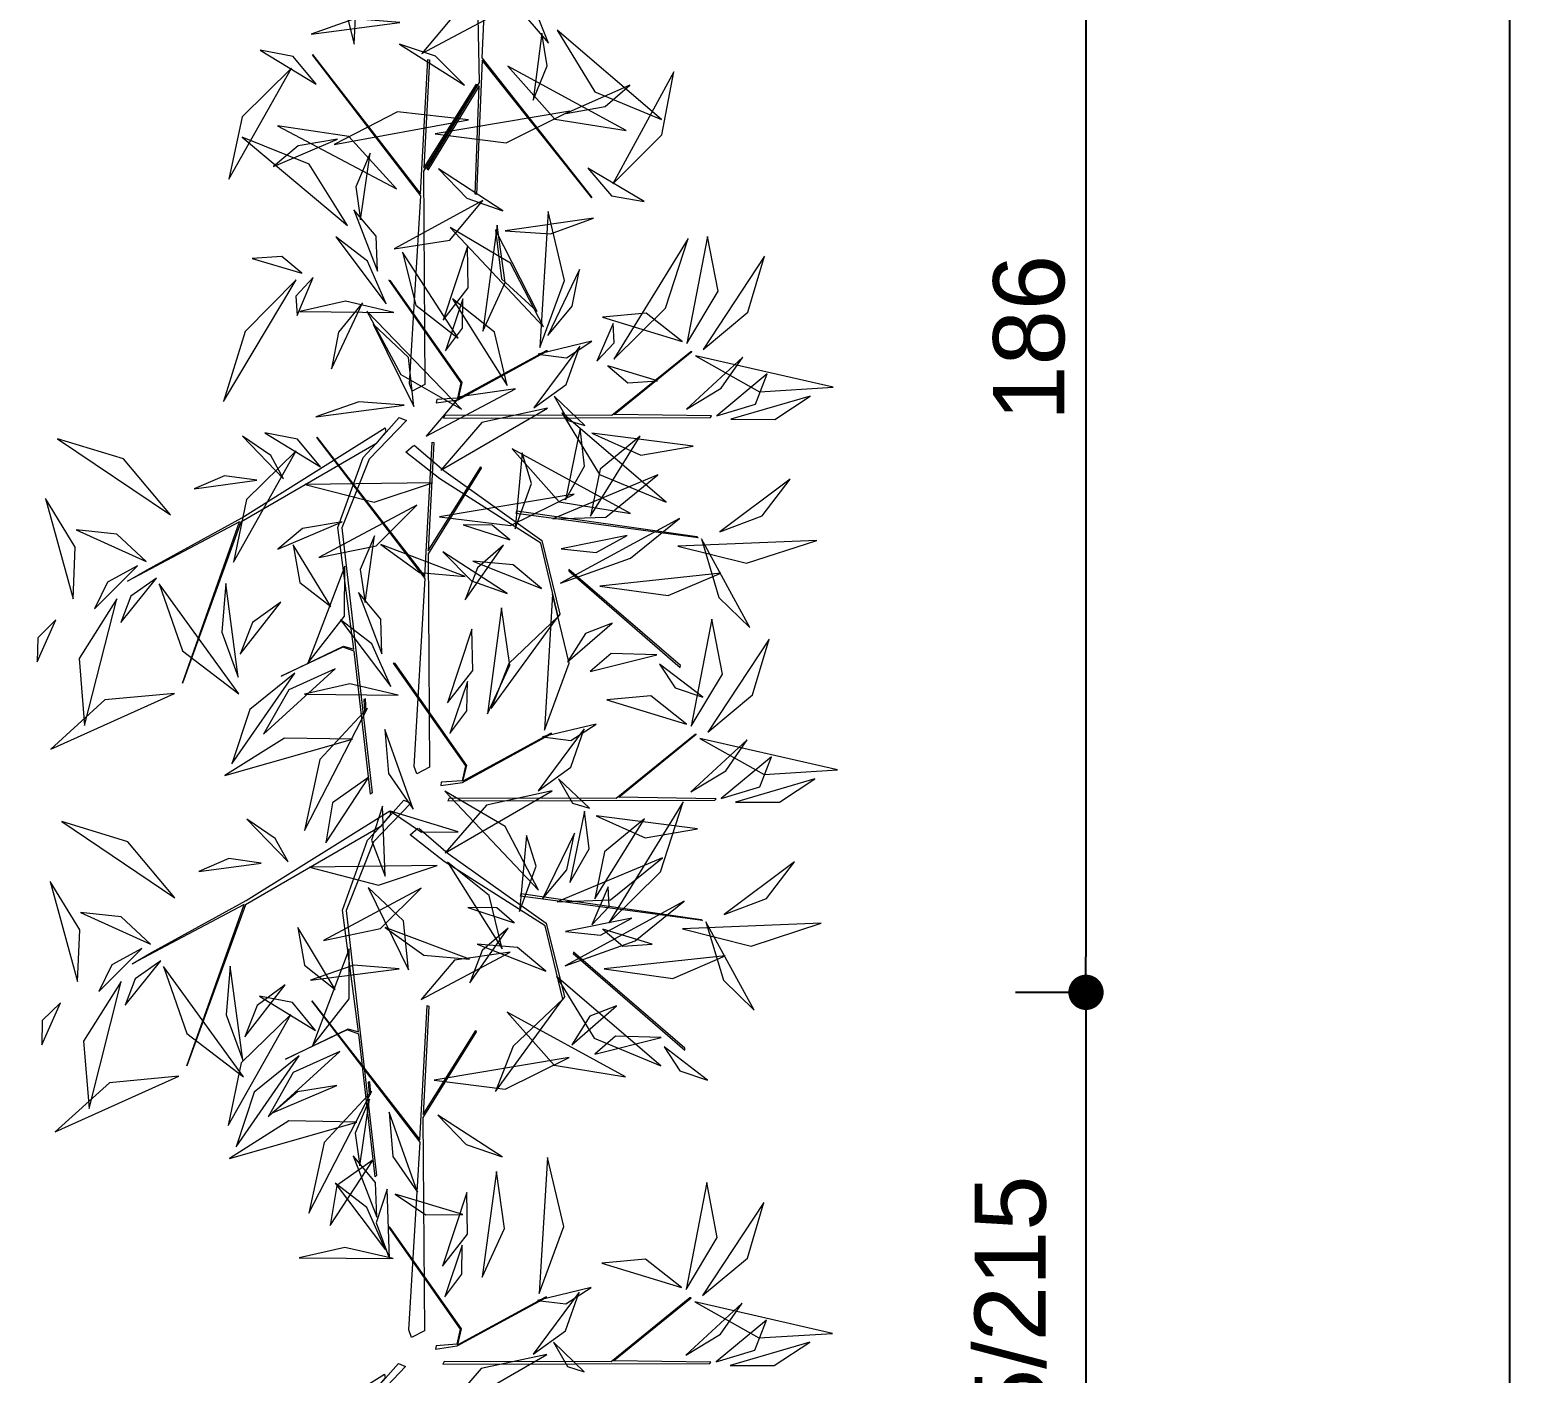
# Model space of a CAD drawing. Header units: centimetres. Extents: x 16433 to 114398, y -50094 to -12305.
# Drawn here: x 32932.2 to 33144.4, y -30788.2 to -30597.8 of the extents above; entities that cross this region are included whole.
import ezdxf

# ---------------------------------------------------------------- set-up
doc = ezdxf.new("R2010")
doc.units = ezdxf.units.CM
doc.header["$LTSCALE"] = 0.5
doc.layers.get('0').update_dxf_attribs({"linetype": 'CONTINUOUS'})
doc.layers.get('DEFPOINTS').update_dxf_attribs({"linetype": 'CONTINUOUS'})
doc.layers.add('3-BAT C-Niveau -2', color=7, linetype='CONTINUOUS')
doc.styles.add('Helvetica', font='')
doc.styles.get('Helvetica').set_extended_font_data('Helvetica')
doc.dimstyles.new('IS', dxfattribs={"dimtxt": 10.08724, "dimasz": 5.007446, "dimexe": 2, "dimexo": 10, "dimgap": 3, "dimtad": 1, "dimdec": 1, "dimtxsty": 'Helvetica', "dimblk": 'DOT', "dimblk1": 'DOT', "dimblk2": 'DOT', "dimcen": 0, "dimdle": 10, "dimazin": 0, "dimtfac": 0.8, "dimtdec": 1, "dimtix": 1, "dimtmove": 0, "dimatfit": 0, "dimldrblk": 'VW_FILLEDARROW-1', "dimfxl": 10, "dimfxlon": 1, "dimfrac": 2, "dimtolj": 1, "dimarcsym": 0})

# ---------------------------------------------------------------- blocks, each defined once
blk = doc.blocks.new('Groupe-85-1')
at = {"color": 253, "linetype": 'Continuous', "lineweight": 5, "true_color": 0xa0a0a4, "flags": 128}
for points in [[(15527.57, -47696.25), (15521.2, -47692.08), (15510.91, -47690.08), (15474.81, -47701.3), (15474.61, -47701.13), (15494.06, -47695.09), (15494.34, -47693.38), (15488.65, -47685.57), (15494.5, -47693.47), (15494.35, -47694.98), (15510.87, -47689.54), (15521.27, -47691.21), (15523.49, -47692.6), (15509.05, -47675.9), (15485.11, -47672.01), (15509.05, -47675.7), (15497.85, -47661.68), (15499.96, -47664.1), (15509.69, -47675.9), (15525.97, -47693.51), (15525.46, -47693.71), (15523.49, -47692.6), (15527.8, -47695.19)], [(15474.39, -47706.96), (15468.02, -47702.8), (15457.74, -47700.79), (15421.64, -47712.01), (15421.43, -47711.84), (15440.88, -47705.8), (15441.16, -47704.09), (15435.47, -47696.28), (15441.33, -47704.18), (15441.17, -47705.69), (15457.69, -47700.26), (15468.09, -47701.93), (15470.31, -47703.31), (15455.87, -47686.61), (15431.93, -47682.72), (15455.87, -47686.42), (15444.68, -47672.39), (15446.78, -47674.81), (15456.51, -47686.62), (15472.79, -47704.22), (15472.28, -47704.42), (15470.31, -47703.31), (15474.62, -47705.9)], [(15576.05, -47673.53), (15559.51, -47692.23), (15578.41, -47689.71), (15578.39, -47689.95), (15563.16, -47692.01), (15576.23, -47697.14), (15576.07, -47697.23), (15562.74, -47692.07), (15533.06, -47697.9), (15531.8, -47696.29), (15532.77, -47695.74), (15559.22, -47692.34), (15575.86, -47673.71)], [(15522.87, -47684.24), (15506.33, -47702.94), (15525.23, -47700.42), (15525.21, -47700.66), (15509.98, -47702.72), (15523.06, -47707.85), (15522.89, -47707.94), (15509.56, -47702.79), (15479.88, -47708.61), (15478.62, -47707.01), (15479.59, -47706.45), (15506.04, -47703.05), (15522.68, -47684.42)], [(15395.8, -47721.1), (15389.43, -47716.94), (15379.15, -47714.94), (15343.05, -47726.16), (15342.84, -47725.99), (15362.29, -47719.94), (15362.57, -47718.24), (15356.88, -47710.42), (15362.73, -47718.33), (15362.58, -47719.83), (15379.1, -47714.4), (15389.5, -47716.07), (15391.72, -47717.45), (15377.28, -47700.75), (15353.34, -47696.87), (15377.28, -47700.56), (15366.09, -47686.54), (15368.19, -47688.96), (15377.92, -47700.76), (15394.2, -47718.37), (15393.69, -47718.56), (15391.72, -47717.45), (15396.03, -47720.04)], [(15530.81, -47699.95), (15531.82, -47702.9), (15540.98, -47714.07), (15540.95, -47713.89), (15531.99, -47702.94), (15534.31, -47703.04), (15546.58, -47690.38), (15546.63, -47690.11), (15534.23, -47702.86), (15532.05, -47702.8), (15531.29, -47699.94)], [(15444.28, -47698.39), (15427.74, -47717.08), (15446.64, -47714.57), (15446.62, -47714.81), (15431.39, -47716.87), (15444.47, -47721.99), (15444.3, -47722.08), (15430.97, -47716.93), (15401.29, -47722.76), (15400.03, -47721.15), (15401, -47720.6), (15427.45, -47717.19), (15444.09, -47698.56)], [(15477.64, -47710.66), (15478.64, -47713.61), (15487.8, -47724.78), (15487.77, -47724.6), (15478.82, -47713.65), (15481.13, -47713.75), (15493.41, -47701.09), (15493.45, -47700.83), (15481.05, -47713.57), (15478.87, -47713.51), (15478.11, -47710.65)], [(15399.04, -47724.8), (15400.05, -47727.75), (15409.21, -47738.92), (15409.18, -47738.75), (15400.23, -47727.79), (15402.54, -47727.9), (15414.82, -47715.24), (15414.86, -47714.97), (15402.46, -47727.72), (15400.28, -47727.66), (15399.52, -47724.79)], [(15519.06, -47739.76), (15518.94, -47739.98), (15517.52, -47714), (15517.91, -47714.02)], [(15511.12, -47722.82), (15510.93, -47722.82), (15500.41, -47740.91), (15500.67, -47740.87)], [(15465.88, -47750.47), (15465.76, -47750.69), (15464.34, -47724.71), (15464.73, -47724.73)], [(15457.94, -47733.53), (15457.75, -47733.53), (15447.23, -47751.62), (15447.49, -47751.58)]]:
    blk.add_lwpolyline(points, close=True, dxfattribs=at)
for points in [[(15524.32, -47698.01), (15521.58, -47702.8), (15514.43, -47718.28), (15504.64, -47722.75), (15504.29, -47722.58), (15514.04, -47718.21), (15520.34, -47702.43), (15523.15, -47696.99), (15524.27, -47697.91)], [(15536.23, -47738.53), (15533.87, -47725.05), (15544.69, -47734.17), (15544.64, -47734.03), (15533.66, -47724.74), (15529.31, -47701.47), (15528.86, -47701.35), (15536.01, -47738.52), (15536.25, -47738.63), (15536.23, -47738.56)], [(15471.14, -47708.72), (15468.4, -47713.51), (15461.26, -47728.99), (15451.46, -47733.46), (15451.12, -47733.29), (15460.86, -47728.92), (15467.16, -47713.14), (15469.97, -47707.7), (15471.09, -47708.62)], [(15483.05, -47749.24), (15480.7, -47735.76), (15491.52, -47744.88), (15491.46, -47744.74), (15480.48, -47735.45), (15476.13, -47712.18), (15475.69, -47712.06), (15482.83, -47749.23), (15483.07, -47749.35), (15483.06, -47749.27)], [(15404.46, -47763.38), (15402.11, -47749.9), (15412.93, -47759.03), (15412.87, -47758.88), (15401.89, -47749.59), (15397.54, -47726.33), (15397.1, -47726.2), (15404.24, -47763.37), (15404.48, -47763.49), (15404.47, -47763.42)]]:
    blk.add_lwpolyline(points, dxfattribs=at)
at = {"color": 253, "linetype": 'Continuous', "lineweight": 5, "true_color": 0xa0a0a4}
for points in [[(15493.94, -47654.55, -212.86), (15501.21, -47653.48, -209.91), (15507.17, -47648.07, -208.14), (15507.17, -47648.07, -208.14), (15493.94, -47654.55, -212.86)], [(15493.94, -47654.55, -212.86), (15501.21, -47653.48, -209.91), (15507.17, -47648.07, -208.14), (15507.17, -47648.07, -208.14), (15493.94, -47654.55, -212.86)], [(15508.19, -47665.9, -223.66), (15514.75, -47657.88, -222.36), (15515.82, -47648.14, -219.58), (15515.82, -47648.14, -219.58), (15508.19, -47665.9, -223.66)], [(15490.55, -47652.72, -211.21), (15487.6, -47650.65, -209.03), (15484.21, -47651.23, -206.71), (15484.21, -47651.23, -206.71), (15490.55, -47652.72, -211.21)], [(15490.55, -47652.72, -211.21), (15487.6, -47650.65, -209.03), (15484.21, -47651.23, -206.71), (15484.21, -47651.23, -206.71), (15490.55, -47652.72, -211.21)], [(15501.06, -47663.74, -232.48), (15504.12, -47658.93, -232.45), (15503.65, -47653.16, -231.83), (15503.65, -47653.16, -231.83), (15501.06, -47663.74, -232.48)], [(15483.43, -47671.17, -215.07), (15480.7, -47661.65, -213.8), (15472.43, -47655.4, -214.42), (15472.43, -47655.4, -214.42), (15483.43, -47671.17, -215.07)], [(15495.11, -47660.65, -228.35), (15485.81, -47656.97, -229.1), (15476.59, -47659.5, -232.12), (15476.59, -47659.5, -232.12), (15495.11, -47660.65, -228.35)], [(15500.24, -47662.64, -232.75), (15497.18, -47658.9, -233.5), (15493.13, -47657.8, -235.42), (15493.13, -47657.8, -235.42), (15500.24, -47662.64, -232.75)], [(15440.76, -47665.26, -212.86), (15448.03, -47664.2, -209.91), (15453.99, -47658.79, -208.14), (15453.99, -47658.79, -208.14), (15440.76, -47665.26, -212.86)], [(15440.76, -47665.26, -212.86), (15448.03, -47664.2, -209.91), (15453.99, -47658.79, -208.14), (15453.99, -47658.79, -208.14), (15440.76, -47665.26, -212.86)], [(15455.02, -47676.62, -223.66), (15461.57, -47668.59, -222.36), (15462.64, -47658.85, -219.58), (15462.64, -47658.85, -219.58), (15455.02, -47676.62, -223.66)], [(15437.37, -47663.43, -211.21), (15434.42, -47661.36, -209.03), (15431.03, -47661.94, -206.71), (15431.03, -47661.94, -206.71), (15437.37, -47663.43, -211.21)], [(15437.37, -47663.43, -211.21), (15434.42, -47661.36, -209.03), (15431.03, -47661.94, -206.71), (15431.03, -47661.94, -206.71), (15437.37, -47663.43, -211.21)], [(15499.03, -47665.6, -229.3), (15495.84, -47662.51, -228.25), (15491.9, -47661.82, -226.49), (15491.9, -47661.82, -226.49), (15499.03, -47665.6, -229.3)], [(15447.88, -47674.45, -232.48), (15450.95, -47669.64, -232.45), (15450.48, -47663.87, -231.83), (15450.48, -47663.87, -231.83), (15447.88, -47674.45, -232.48)], [(15430.26, -47681.88, -215.07), (15427.53, -47672.36, -213.8), (15419.25, -47666.11, -214.42), (15419.25, -47666.11, -214.42), (15430.26, -47681.88, -215.07)], [(15498.31, -47666.14, -228.97), (15489.59, -47671.14, -227.8), (15485.07, -47680.15, -227.09), (15485.07, -47680.15, -227.09), (15498.31, -47666.14, -228.97)], [(15573.6, -47670.97, -207.25), (15565.54, -47665.36, -205.29), (15556.47, -47665.19, -201.98), (15556.47, -47665.19, -201.98), (15573.6, -47670.97, -207.25)], [(15572.01, -47674.83, -215.21), (15575.28, -47670.88, -213.09), (15575.28, -47666.15, -210.46), (15575.28, -47666.15, -210.46), (15572.01, -47674.83, -215.21)], [(15441.93, -47671.36, -228.35), (15432.63, -47667.68, -229.1), (15423.42, -47670.21, -232.12), (15423.42, -47670.21, -232.12), (15441.93, -47671.36, -228.35)], [(15447.06, -47673.35, -232.75), (15444, -47669.61, -233.5), (15439.95, -47668.51, -235.42), (15439.95, -47668.51, -235.42), (15447.06, -47673.35, -232.75)], [(15515.3, -47677, -172.05), (15515.08, -47672.37, -171.7), (15512.47, -47668.53, -172.02), (15512.47, -47668.53, -172.02), (15515.3, -47677, -172.05)], [(15515.3, -47677, -172.05), (15515.08, -47672.37, -171.7), (15512.47, -47668.53, -172.02), (15512.47, -47668.53, -172.02), (15515.3, -47677, -172.05)], [(15445.86, -47676.31, -229.3), (15442.66, -47673.23, -228.25), (15438.72, -47672.53, -226.49), (15438.72, -47672.53, -226.49), (15445.86, -47676.31, -229.3)], [(15564.92, -47679.26, -210.84), (15562.97, -47673.92, -209.98), (15559.42, -47671.04, -207.2), (15559.42, -47671.04, -207.2), (15564.92, -47679.26, -210.84)], [(15516.19, -47680.7, -171.59), (15519.1, -47678.31, -169.03), (15521.05, -47673.86, -167.96), (15521.05, -47673.86, -167.96), (15516.19, -47680.7, -171.59)], [(15582.81, -47684.85, -200.44), (15582.11, -47678.43, -199.26), (15578.86, -47672.82, -200.49), (15578.86, -47672.82, -200.49), (15582.81, -47684.85, -200.44)], [(15445.13, -47676.85, -228.97), (15436.41, -47681.86, -227.8), (15431.89, -47690.86, -227.09), (15431.89, -47690.86, -227.09), (15445.13, -47676.85, -228.97)], [(15500.1, -47675.42, -196.26), (15493.23, -47676.14, -195.05), (15487.38, -47679.62, -196.39), (15487.38, -47679.62, -196.39), (15500.1, -47675.42, -196.26)], [(15520.42, -47681.69, -207.25), (15512.36, -47676.07, -205.29), (15503.3, -47675.9, -201.98), (15503.3, -47675.9, -201.98), (15520.42, -47681.69, -207.25)], [(15518.84, -47685.54, -215.21), (15522.1, -47681.59, -213.09), (15522.11, -47676.86, -210.46), (15522.11, -47676.86, -210.46), (15518.84, -47685.54, -215.21)], [(15542.29, -47691.65, -183.78), (15542.57, -47684.61, -183.14), (15539.92, -47678.56, -184.94), (15539.92, -47678.56, -184.94), (15542.29, -47691.65, -183.78)], [(15462.12, -47687.72, -172.05), (15461.91, -47683.08, -171.7), (15459.29, -47679.24, -172.02), (15459.29, -47679.24, -172.02), (15462.12, -47687.72, -172.05)], [(15462.12, -47687.72, -172.05), (15461.91, -47683.08, -171.7), (15459.29, -47679.24, -172.02), (15459.29, -47679.24, -172.02), (15462.12, -47687.72, -172.05)], [(15481.75, -47697.16, -194.97), (15480.13, -47687.66, -192.57), (15473.33, -47680.35, -191.31), (15473.33, -47680.35, -191.31), (15481.75, -47697.16, -194.97)], [(15489.44, -47687.37, -201.48), (15483.19, -47682.08, -202.35), (15475.14, -47681.01, -201.76), (15475.14, -47681.01, -201.76), (15489.44, -47687.37, -201.48)], [(15498.98, -47683.55, -195.33), (15495.37, -47680.17, -195.1), (15490.65, -47679.29, -194.26), (15490.65, -47679.29, -194.26), (15498.98, -47683.55, -195.33)], [(15511.74, -47689.97, -210.84), (15509.79, -47684.63, -209.98), (15506.24, -47681.75, -207.2), (15506.24, -47681.75, -207.2), (15511.74, -47689.97, -210.84)], [(15543.3, -47690.38, -176.88), (15548.71, -47686.65, -176.9), (15551.27, -47681.6, -174.04), (15551.27, -47681.6, -174.04), (15543.3, -47690.38, -176.88)], [(15563.85, -47684.15, -223.21), (15558.75, -47683.05, -222.61), (15554.32, -47684.58, -220.88), (15554.32, -47684.58, -220.88), (15563.85, -47684.15, -223.21)], [(15563.85, -47684.15, -223.21), (15558.75, -47683.05, -222.61), (15554.32, -47684.58, -220.88), (15554.32, -47684.58, -220.88), (15563.85, -47684.15, -223.21)], [(15463.01, -47691.42, -171.59), (15465.92, -47689.02, -169.03), (15467.87, -47684.57, -167.96), (15467.87, -47684.57, -167.96), (15463.01, -47691.42, -171.59)], [(15491.13, -47692.9, -207.16), (15486.95, -47686.98, -205.48), (15480.13, -47684.63, -203.83), (15480.13, -47684.63, -203.83), (15491.13, -47692.9, -207.16)], [(15491.13, -47692.9, -207.16), (15486.95, -47686.98, -205.48), (15480.13, -47684.63, -203.83), (15480.13, -47684.63, -203.83), (15491.13, -47692.9, -207.16)], [(15507.28, -47683.79, -184.69), (15502.21, -47685.71, -183.17), (15499.65, -47690.63, -181.63), (15499.65, -47690.63, -181.63), (15507.28, -47683.79, -184.69)], [(15516, -47683.83, -176.08), (15515.33, -47693.91, -174.79), (15519.59, -47701.55, -170.69), (15519.59, -47701.55, -170.69), (15516, -47683.83, -176.08)], [(15529.63, -47695.56, -200.44), (15528.93, -47689.14, -199.26), (15525.69, -47683.53, -200.49), (15525.69, -47683.53, -200.49), (15529.63, -47695.56, -200.44)], [(15547.6, -47688.3, -161.32), (15552.42, -47687.21, -161.24), (15555.54, -47683.4, -160.95), (15555.54, -47683.4, -160.95), (15547.6, -47688.3, -161.32)], [(15446.92, -47686.13, -196.26), (15440.05, -47686.85, -195.05), (15434.2, -47690.33, -196.39), (15434.2, -47690.33, -196.39), (15446.92, -47686.13, -196.26)], [(15489.11, -47702.36, -183.78), (15489.39, -47695.32, -183.14), (15486.75, -47689.27, -184.94), (15486.75, -47689.27, -184.94), (15489.11, -47702.36, -183.78)], [(15491.19, -47688.95, -188.89), (15498.69, -47692.81, -185.79), (15505.65, -47691.51, -181.22), (15505.65, -47691.51, -181.22), (15491.19, -47688.95, -188.89)], [(15506.17, -47687.69, -205.3), (15509.32, -47695.33, -204.92), (15516.03, -47699.93, -203.9), (15516.03, -47699.93, -203.9), (15506.17, -47687.69, -205.3)], [(15529.71, -47696.91, -200.73), (15536.4, -47694.89, -197.34), (15540.1, -47689.11, -193.77), (15540.1, -47689.11, -193.77), (15529.71, -47696.91, -200.73)], [(15529.71, -47696.91, -200.73), (15536.4, -47694.89, -197.34), (15540.1, -47689.11, -193.77), (15540.1, -47689.11, -193.77), (15529.71, -47696.91, -200.73)], [(15588.04, -47699.89, -210.57), (15585.46, -47692.32, -206.9), (15579.09, -47688.73, -202.54), (15579.09, -47688.73, -202.54), (15588.04, -47699.89, -210.57)], [(15428.58, -47707.87, -194.97), (15426.95, -47698.37, -192.57), (15420.15, -47691.07, -191.31), (15420.15, -47691.07, -191.31), (15428.58, -47707.87, -194.97)], [(15436.26, -47698.09, -201.48), (15430.01, -47692.79, -202.35), (15421.96, -47691.72, -201.76), (15421.96, -47691.72, -201.76), (15436.26, -47698.09, -201.48)], [(15441.83, -47695.83, -207.25), (15433.77, -47690.21, -205.29), (15424.7, -47690.04, -201.98), (15424.7, -47690.04, -201.98), (15441.83, -47695.83, -207.25)], [(15445.8, -47694.26, -195.33), (15442.19, -47690.88, -195.1), (15437.47, -47690, -194.26), (15437.47, -47690, -194.26), (15445.8, -47694.26, -195.33)], [(15440.25, -47699.69, -215.21), (15443.51, -47695.73, -213.09), (15443.52, -47691, -210.46), (15443.52, -47691, -210.46), (15440.25, -47699.69, -215.21)], [(15486.47, -47698.41, -206.43), (15478.06, -47693.14, -204.4), (15467.81, -47692.87, -204.36), (15467.81, -47692.87, -204.36), (15486.47, -47698.41, -206.43)], [(15486.47, -47698.41, -206.43), (15478.06, -47693.14, -204.4), (15467.81, -47692.87, -204.36), (15467.81, -47692.87, -204.36), (15486.47, -47698.41, -206.43)], [(15490.12, -47701.09, -176.88), (15495.54, -47697.36, -176.9), (15498.09, -47692.32, -174.04), (15498.09, -47692.32, -174.04), (15490.12, -47701.09, -176.88)], [(15510.67, -47694.86, -223.21), (15505.58, -47693.76, -222.61), (15501.15, -47695.3, -220.88), (15501.15, -47695.3, -220.88), (15510.67, -47694.86, -223.21)], [(15510.67, -47694.86, -223.21), (15505.58, -47693.76, -222.61), (15501.15, -47695.3, -220.88), (15501.15, -47695.3, -220.88), (15510.67, -47694.86, -223.21)], [(15568.22, -47692.69, -225.36), (15568.85, -47702.81, -224.7), (15574.93, -47710.84, -224), (15574.93, -47710.84, -224), (15568.22, -47692.69, -225.36)], [(15437.95, -47703.61, -207.16), (15433.77, -47697.69, -205.48), (15426.96, -47695.35, -203.83), (15426.96, -47695.35, -203.83), (15437.95, -47703.61, -207.16)], [(15437.95, -47703.61, -207.16), (15433.77, -47697.69, -205.48), (15426.96, -47695.35, -203.83), (15426.96, -47695.35, -203.83), (15437.95, -47703.61, -207.16)], [(15433.15, -47704.11, -210.84), (15431.2, -47698.78, -209.98), (15427.65, -47695.89, -207.2), (15427.65, -47695.89, -207.2), (15433.15, -47704.11, -210.84)], [(15454.1, -47694.5, -184.69), (15449.03, -47696.42, -183.17), (15446.47, -47701.34, -181.63), (15446.47, -47701.34, -181.63), (15454.1, -47694.5, -184.69)], [(15462.82, -47694.54, -176.08), (15462.15, -47704.62, -174.79), (15466.42, -47712.26, -170.69), (15466.42, -47712.26, -170.69), (15462.82, -47694.54, -176.08)], [(15476.92, -47700.41, -194.21), (15472.39, -47696.04, -192.81), (15466.64, -47696.18, -190.06), (15466.64, -47696.18, -190.06), (15476.92, -47700.41, -194.21)], [(15476.92, -47700.41, -194.21), (15472.39, -47696.04, -192.81), (15466.64, -47696.18, -190.06), (15466.64, -47696.18, -190.06), (15476.92, -47700.41, -194.21)], [(15494.43, -47699.01, -161.32), (15499.25, -47697.93, -161.24), (15502.36, -47694.11, -160.95), (15502.36, -47694.11, -160.95), (15494.43, -47699.01, -161.32)], [(15509.61, -47695.97, -185.42), (15506.75, -47702.07, -185.31), (15507.39, -47708.54, -184.01), (15507.39, -47708.54, -184.01), (15509.61, -47695.97, -185.42)], [(15563.44, -47694.1, -228.81), (15560.12, -47698.83, -229.15), (15559.31, -47704.15, -227.32), (15559.31, -47704.15, -227.32), (15563.44, -47694.1, -228.81)], [(15451.04, -47709.7, -200.44), (15450.34, -47703.29, -199.26), (15447.1, -47697.68, -200.49), (15447.1, -47697.68, -200.49), (15451.04, -47709.7, -200.44)], [(15487.71, -47697.9, -203.84), (15487.61, -47697.67, -203.87), (15485.93, -47698.12, -202.04), (15486.03, -47698.34, -202.02), (15487.71, -47697.9, -203.84)], [(15544.24, -47712.89, -204.31), (15552.23, -47706.59, -204.16), (15555.59, -47697.25, -202.67), (15555.59, -47697.25, -202.67), (15544.24, -47712.89, -204.31)], [(15438.01, -47699.66, -188.89), (15445.51, -47703.53, -185.79), (15452.47, -47702.22, -181.22), (15452.47, -47702.22, -181.22), (15438.01, -47699.66, -188.89)], [(15452.99, -47698.41, -205.3), (15456.14, -47706.05, -204.92), (15462.85, -47710.64, -203.9), (15462.85, -47710.64, -203.9), (15452.99, -47698.41, -205.3)], [(15534.87, -47710.6, -210.57), (15532.28, -47703.03, -206.9), (15525.91, -47699.44, -202.54), (15525.91, -47699.44, -202.54), (15534.87, -47710.6, -210.57)], [(15535.11, -47709.37, -217.22), (15542.19, -47706.19, -219.34), (15545.73, -47699.47, -221.55), (15545.73, -47699.47, -221.55), (15535.11, -47709.37, -217.22)], [(15538.32, -47699.86, -197.01), (15541.91, -47701.63, -196.39), (15545.98, -47700.93, -196.61), (15545.98, -47700.93, -196.61), (15538.32, -47699.86, -197.01)], [(15542.53, -47698.73, -186.16), (15547.67, -47701.38, -185.75), (15553.4, -47700.16, -185.13), (15553.4, -47700.16, -185.13), (15542.53, -47698.73, -186.16)], [(15483.96, -47701.4, -199.98), (15477.92, -47703.06, -200.36), (15473.61, -47707.44, -199.46), (15473.61, -47707.44, -199.46), (15483.96, -47701.4, -199.98)], [(15533, -47715.6, -178.9), (15529.29, -47706.83, -176.01), (15521.57, -47702.35, -172.29), (15521.57, -47702.35, -172.29), (15533, -47715.6, -178.9)], [(15533, -47715.6, -178.9), (15529.29, -47706.83, -176.01), (15521.57, -47702.35, -172.29), (15521.57, -47702.35, -172.29), (15533, -47715.6, -178.9)], [(15579.59, -47701.04, -220.85), (15573.44, -47708.96, -221.31), (15573.72, -47719.21, -222.56), (15573.72, -47719.21, -222.56), (15579.59, -47701.04, -220.85)], [(15410.52, -47716.5, -183.78), (15410.8, -47709.47, -183.14), (15408.16, -47703.41, -184.94), (15408.16, -47703.41, -184.94), (15410.52, -47716.5, -183.78)], [(15433.29, -47709.13, -206.43), (15424.88, -47703.85, -204.4), (15414.63, -47703.58, -204.36), (15414.63, -47703.58, -204.36), (15433.29, -47709.13, -206.43)], [(15433.29, -47709.13, -206.43), (15424.88, -47703.85, -204.4), (15414.63, -47703.58, -204.36), (15414.63, -47703.58, -204.36), (15433.29, -47709.13, -206.43)], [(15451.12, -47711.05, -200.73), (15457.81, -47709.04, -197.34), (15461.51, -47703.26, -193.77), (15461.51, -47703.26, -193.77), (15451.12, -47711.05, -200.73)], [(15451.12, -47711.05, -200.73), (15457.81, -47709.04, -197.34), (15461.51, -47703.26, -193.77), (15461.51, -47703.26, -193.77), (15451.12, -47711.05, -200.73)], [(15473.22, -47703.12, -183.73), (15468.23, -47702.48, -181.29), (15463.54, -47705.3, -179.52), (15463.54, -47705.3, -179.52), (15473.22, -47703.12, -183.73)], [(15472.73, -47704.37, -183.47), (15470.65, -47709.21, -183.7), (15471.67, -47714.33, -184.07), (15471.67, -47714.33, -184.07), (15472.73, -47704.37, -183.47)], [(15472.73, -47704.37, -183.47), (15470.65, -47709.21, -183.7), (15471.67, -47714.33, -184.07), (15471.67, -47714.33, -184.07), (15472.73, -47704.37, -183.47)], [(15515.04, -47703.4, -225.36), (15515.67, -47713.52, -224.7), (15521.75, -47721.56, -224), (15521.75, -47721.56, -224), (15515.04, -47703.4, -225.36)], [(15542.04, -47704.55, -247.3), (15549.4, -47706.38, -244.69), (15557.16, -47703.73, -243.35), (15557.16, -47703.73, -243.35), (15542.04, -47704.55, -247.3)], [(15542.04, -47704.55, -247.3), (15549.4, -47706.38, -244.69), (15557.16, -47703.73, -243.35), (15557.16, -47703.73, -243.35), (15542.04, -47704.55, -247.3)], [(15411.53, -47715.23, -176.88), (15416.95, -47711.5, -176.9), (15419.5, -47706.46, -174.04), (15419.5, -47706.46, -174.04), (15411.53, -47715.23, -176.88)], [(15510.26, -47704.81, -228.81), (15506.94, -47709.54, -229.15), (15506.14, -47714.87, -227.32), (15506.14, -47714.87, -227.32), (15510.26, -47704.81, -228.81)], [(15423.75, -47711.12, -194.21), (15419.22, -47706.75, -192.81), (15413.46, -47706.89, -190.06), (15413.46, -47706.89, -190.06), (15423.75, -47711.12, -194.21)], [(15423.75, -47711.12, -194.21), (15419.22, -47706.75, -192.81), (15413.46, -47706.89, -190.06), (15413.46, -47706.89, -190.06), (15423.75, -47711.12, -194.21)], [(15415.84, -47713.16, -161.32), (15420.66, -47712.07, -161.24), (15423.77, -47708.25, -160.95), (15423.77, -47708.25, -160.95), (15415.84, -47713.16, -161.32)], [(15432.08, -47709, -223.21), (15426.99, -47707.91, -222.61), (15422.56, -47709.44, -220.88), (15422.56, -47709.44, -220.88), (15432.08, -47709, -223.21)], [(15432.08, -47709, -223.21), (15426.99, -47707.91, -222.61), (15422.56, -47709.44, -220.88), (15422.56, -47709.44, -220.88), (15432.08, -47709, -223.21)], [(15434.53, -47708.61, -203.84), (15434.43, -47708.39, -203.87), (15432.75, -47708.84, -202.04), (15432.85, -47709.05, -202.02), (15434.53, -47708.61, -203.84)], [(15456.43, -47706.69, -185.42), (15453.57, -47712.78, -185.31), (15454.21, -47719.25, -184.01), (15454.21, -47719.25, -184.01), (15456.43, -47706.69, -185.42)], [(15513.66, -47713.79, -202.35), (15515.24, -47710.98, -200.21), (15514.53, -47706.93, -199.09), (15514.53, -47706.93, -199.09), (15513.66, -47713.79, -202.35)], [(15585.89, -47706.98, -220.09), (15578.3, -47713.84, -220.53), (15576.19, -47723.86, -219.34), (15576.19, -47723.86, -219.34), (15585.89, -47706.98, -220.09)], [(15485.14, -47710.57, -197.01), (15488.73, -47712.34, -196.39), (15492.81, -47711.64, -196.61), (15492.81, -47711.64, -196.61), (15485.14, -47710.57, -197.01)], [(15489.36, -47709.44, -186.16), (15494.49, -47712.09, -185.75), (15500.23, -47710.88, -185.13), (15500.23, -47710.88, -185.13), (15489.36, -47709.44, -186.16)], [(15512.76, -47713.09, -202.12), (15508.92, -47710.05, -201.54), (15504.13, -47709.19, -202.14), (15504.13, -47709.19, -202.14), (15512.76, -47713.09, -202.12)], [(15507.74, -47719.5, -199.77), (15510.3, -47714.93, -197.57), (15509.72, -47709.22, -196.35), (15509.72, -47709.22, -196.35), (15507.74, -47719.5, -199.77)], [(15541.26, -47712.93, -179.52), (15551.24, -47714.59, -178.73), (15560.42, -47710.48, -177.91), (15560.42, -47710.48, -177.91), (15541.26, -47712.93, -179.52)], [(15430.78, -47712.11, -199.98), (15424.74, -47713.77, -200.36), (15420.43, -47718.16, -199.46), (15420.43, -47718.16, -199.46), (15430.78, -47712.11, -199.98)], [(15465.65, -47727.03, -204.31), (15473.64, -47720.73, -204.16), (15476.99, -47711.4, -202.67), (15476.99, -47711.4, -202.67), (15465.65, -47727.03, -204.31)], [(15526.42, -47711.75, -220.85), (15520.26, -47719.67, -221.31), (15520.55, -47729.93, -222.56), (15520.55, -47729.93, -222.56), (15526.42, -47711.75, -220.85)], [(15540.27, -47712.85, -179.83), (15540.52, -47716.89, -178.67), (15543.48, -47719.98, -177.99), (15543.48, -47719.98, -177.99), (15540.27, -47712.85, -179.83)], [(15420.04, -47713.83, -183.73), (15415.05, -47713.19, -181.29), (15410.37, -47716.01, -179.52), (15410.37, -47716.01, -179.52), (15420.04, -47713.83, -183.73)], [(15419.55, -47715.08, -183.47), (15417.47, -47719.92, -183.7), (15418.49, -47725.04, -184.07), (15418.49, -47725.04, -184.07), (15419.55, -47715.08, -183.47)], [(15419.55, -47715.08, -183.47), (15417.47, -47719.92, -183.7), (15418.49, -47725.04, -184.07), (15418.49, -47725.04, -184.07), (15419.55, -47715.08, -183.47)], [(15456.27, -47724.74, -210.57), (15453.69, -47717.17, -206.9), (15447.32, -47713.58, -202.54), (15447.32, -47713.58, -202.54), (15456.27, -47724.74, -210.57)], [(15456.52, -47723.52, -217.22), (15463.6, -47720.33, -219.34), (15467.14, -47713.62, -221.55), (15467.14, -47713.62, -221.55), (15456.52, -47723.52, -217.22)], [(15479.82, -47726.31, -178.9), (15476.11, -47717.54, -176.01), (15468.39, -47713.06, -172.29), (15468.39, -47713.06, -172.29), (15479.82, -47726.31, -178.9)], [(15479.82, -47726.31, -178.9), (15476.11, -47717.54, -176.01), (15468.39, -47713.06, -172.29), (15468.39, -47713.06, -172.29), (15479.82, -47726.31, -178.9)], [(15488.86, -47715.27, -247.3), (15496.22, -47717.1, -244.69), (15503.98, -47714.44, -243.35), (15503.98, -47714.44, -243.35), (15488.86, -47715.27, -247.3)], [(15488.86, -47715.27, -247.3), (15496.22, -47717.1, -244.69), (15503.98, -47714.44, -243.35), (15503.98, -47714.44, -243.35), (15488.86, -47715.27, -247.3)], [(15515.37, -47714.26, -198.87), (15522.1, -47715.36, -195.41), (15526.11, -47713.22, -190.33), (15526.11, -47713.22, -190.33), (15515.37, -47714.26, -198.87)], [(15532.67, -47713.68, -207.06), (15536.79, -47717.57, -208.24), (15542.49, -47718.43, -209.24), (15542.49, -47718.43, -209.24), (15532.67, -47713.68, -207.06)], [(15543.15, -47713.69, -204.62), (15547.84, -47716.31, -205.07), (15553.14, -47716.39, -204.23), (15553.14, -47716.39, -204.23), (15543.15, -47713.69, -204.62)], [(15504.29, -47722.58, -197.23), (15496.42, -47716.91, -194.28), (15489.68, -47715.64, -188.42), (15489.68, -47715.64, -188.42), (15504.29, -47722.58, -197.23)], [(15534.87, -47716.18, -177.75), (15531.84, -47718.76, -175.38), (15531.58, -47721.24, -172.12), (15531.58, -47721.24, -172.12), (15534.87, -47716.18, -177.75)], [(15431.67, -47718.96, -228.81), (15428.35, -47723.69, -229.15), (15427.55, -47729.01, -227.32), (15427.55, -47729.01, -227.32), (15431.67, -47718.96, -228.81)], [(15436.45, -47717.54, -225.36), (15437.08, -47727.66, -224.7), (15443.16, -47735.7, -224), (15443.16, -47735.7, -224), (15436.45, -47717.54, -225.36)], [(15460.48, -47724.51, -202.35), (15462.07, -47721.69, -200.21), (15461.35, -47717.64, -199.09), (15461.35, -47717.64, -199.09), (15460.48, -47724.51, -202.35)], [(15517.72, -47719.22, -233.25), (15519.39, -47726.59, -238.65), (15526.61, -47732.71, -241.93), (15526.61, -47732.71, -241.93), (15517.72, -47719.22, -233.25)], [(15532.71, -47717.69, -220.09), (15525.12, -47724.55, -220.53), (15523.02, -47734.57, -219.34), (15523.02, -47734.57, -219.34), (15532.71, -47717.69, -220.09)], [(15459.58, -47723.81, -202.12), (15455.75, -47720.77, -201.54), (15450.95, -47719.9, -202.14), (15450.95, -47719.9, -202.14), (15459.58, -47723.81, -202.12)], [(15454.57, -47730.21, -199.77), (15457.12, -47725.64, -197.57), (15456.54, -47719.93, -196.35), (15456.54, -47719.93, -196.35), (15454.57, -47730.21, -199.77)], [(15488.08, -47723.64, -179.52), (15498.06, -47725.31, -178.73), (15507.24, -47721.19, -177.91), (15507.24, -47721.19, -177.91), (15488.08, -47723.64, -179.52)], [(15513.79, -47721.18, -207.72), (15514.17, -47726.15, -206.62), (15517.37, -47730.05, -205.86), (15517.37, -47730.05, -205.86), (15513.79, -47721.18, -207.72)], [(15520.72, -47720.49, -229.03), (15525.92, -47722.28, -227.48), (15531.06, -47720.66, -225.66), (15531.06, -47720.66, -225.66), (15520.72, -47720.49, -229.03)], [(15540.84, -47721.22, -212.09), (15543.84, -47723.14, -209.87), (15546.53, -47722.51, -207.1), (15546.53, -47722.51, -207.1), (15540.84, -47721.22, -212.09)], [(15540.84, -47721.22, -212.09), (15543.84, -47723.14, -209.87), (15546.53, -47722.51, -207.1), (15546.53, -47722.51, -207.1), (15540.84, -47721.22, -212.09)], [(15545.86, -47732.57, -181.99), (15548.86, -47726.83, -181.12), (15547.13, -47720.83, -179.03), (15547.13, -47720.83, -179.03), (15545.86, -47732.57, -181.99)], [(15410.77, -47723.59, -186.16), (15415.9, -47726.23, -185.75), (15421.64, -47725.02, -185.13), (15421.64, -47725.02, -185.13), (15410.77, -47723.59, -186.16)], [(15487.09, -47723.56, -179.83), (15487.34, -47727.6, -178.67), (15490.31, -47730.69, -177.99), (15490.31, -47730.69, -177.99), (15487.09, -47723.56, -179.83)], [(15508.99, -47722.02, -210.1), (15514.32, -47731.1, -209.96), (15521.12, -47736.88, -205.95), (15521.12, -47736.88, -205.95), (15508.99, -47722.02, -210.1)], [(15530.71, -47722.41, -200.41), (15528.93, -47729.8, -200.32), (15531.56, -47736.87, -200.54), (15531.56, -47736.87, -200.54), (15530.71, -47722.41, -200.41)], [(15540.51, -47722.88, -213.12), (15538.66, -47726.11, -210.71), (15539.71, -47730.17, -208.62), (15539.71, -47730.17, -208.62), (15540.51, -47722.88, -213.12)], [(15540.51, -47722.88, -213.12), (15538.66, -47726.11, -210.71), (15539.71, -47730.17, -208.62), (15539.71, -47730.17, -208.62), (15540.51, -47722.88, -213.12)], [(15541.56, -47723.52, -212.64), (15550.02, -47729.37, -211.07), (15560.35, -47730.68, -212.06), (15560.35, -47730.68, -212.06), (15541.56, -47723.52, -212.64)], [(15541.56, -47723.52, -212.64), (15550.02, -47729.37, -211.07), (15560.35, -47730.68, -212.06), (15560.35, -47730.68, -212.06), (15541.56, -47723.52, -212.64)], [(15406.55, -47724.72, -197.01), (15410.14, -47726.49, -196.39), (15414.22, -47725.79, -196.61), (15414.22, -47725.79, -196.61), (15406.55, -47724.72, -197.01)], [(15462.19, -47724.97, -198.87), (15468.92, -47726.07, -195.41), (15472.93, -47723.93, -190.33), (15472.93, -47723.93, -190.33), (15462.19, -47724.97, -198.87)], [(15479.49, -47724.39, -207.06), (15483.61, -47728.28, -208.24), (15489.32, -47729.14, -209.24), (15489.32, -47729.14, -209.24), (15479.49, -47724.39, -207.06)], [(15504.78, -47730.25, -218.46), (15502.63, -47726.79, -216.39), (15498.19, -47725.06, -215.43), (15498.19, -47725.06, -215.43), (15504.78, -47730.25, -218.46)], [(15531.55, -47729.23, -189.87), (15525.89, -47724.53, -186.93), (15519.12, -47724.41, -183.27), (15519.12, -47724.41, -183.27), (15531.55, -47729.23, -189.87)], [(15401.23, -47740.45, -178.9), (15397.52, -47731.68, -176.01), (15389.8, -47727.2, -172.29), (15389.8, -47727.2, -172.29), (15401.23, -47740.45, -178.9)], [(15401.23, -47740.45, -178.9), (15397.52, -47731.68, -176.01), (15389.8, -47727.2, -172.29), (15389.8, -47727.2, -172.29), (15401.23, -47740.45, -178.9)], [(15451.12, -47733.29, -197.23), (15443.24, -47727.62, -194.28), (15436.5, -47726.35, -188.42), (15436.5, -47726.35, -188.42), (15451.12, -47733.29, -197.23)], [(15447.83, -47725.89, -220.85), (15441.67, -47733.82, -221.31), (15441.96, -47744.07, -222.56), (15441.96, -47744.07, -222.56), (15447.83, -47725.89, -220.85)], [(15464.56, -47727.83, -204.62), (15469.25, -47730.45, -205.07), (15474.55, -47730.53, -204.23), (15474.55, -47730.53, -204.23), (15464.56, -47727.83, -204.62)], [(15481.7, -47726.89, -177.75), (15478.66, -47729.47, -175.38), (15478.4, -47731.96, -172.12), (15478.4, -47731.96, -172.12), (15481.7, -47726.89, -177.75)], [(15509.58, -47727.54, -221.24), (15510.09, -47737.34, -218.96), (15514.59, -47744.07, -214.31), (15514.59, -47744.07, -214.31), (15509.58, -47727.54, -221.24)], [(15410.27, -47729.41, -247.3), (15417.63, -47731.24, -244.69), (15425.39, -47728.59, -243.35), (15425.39, -47728.59, -243.35), (15410.27, -47729.41, -247.3)], [(15410.27, -47729.41, -247.3), (15417.63, -47731.24, -244.69), (15425.39, -47728.59, -243.35), (15425.39, -47728.59, -243.35), (15410.27, -47729.41, -247.3)], [(15464.54, -47729.93, -233.25), (15466.21, -47737.31, -238.65), (15473.43, -47743.43, -241.93), (15473.43, -47743.43, -241.93), (15464.54, -47729.93, -233.25)], [(15501.55, -47737.3, -202.5), (15500.52, -47730.9, -200.11), (15497.47, -47728.47, -195.35), (15497.47, -47728.47, -195.35), (15501.55, -47737.3, -202.5)], [(15454.12, -47731.83, -220.09), (15446.53, -47738.7, -220.53), (15444.42, -47748.71, -219.34), (15444.42, -47748.71, -219.34), (15454.12, -47731.83, -220.09)], [(15460.62, -47731.89, -207.72), (15461, -47736.86, -206.62), (15464.19, -47740.76, -205.86), (15464.19, -47740.76, -205.86), (15460.62, -47731.89, -207.72)], [(15467.55, -47731.2, -229.03), (15472.74, -47732.99, -227.48), (15477.89, -47731.37, -225.66), (15477.89, -47731.37, -225.66), (15467.55, -47731.2, -229.03)], [(15492.68, -47743.28, -181.99), (15495.68, -47737.54, -181.12), (15493.95, -47731.54, -179.03), (15493.95, -47731.54, -179.03), (15492.68, -47743.28, -181.99)], [(15455.81, -47732.73, -210.1), (15461.14, -47741.81, -209.96), (15467.95, -47747.59, -205.95), (15467.95, -47747.59, -205.95), (15455.81, -47732.73, -210.1)], [(15477.53, -47733.12, -200.41), (15475.75, -47740.51, -200.32), (15478.39, -47747.58, -200.54), (15478.39, -47747.58, -200.54), (15477.53, -47733.12, -200.41)], [(15545.7, -47733.26, -182.25), (15553.77, -47736.24, -178.08), (15561.15, -47733.33, -173.29), (15561.15, -47733.33, -173.29), (15545.7, -47733.26, -182.25)], [(15409.49, -47737.79, -179.52), (15419.47, -47739.45, -178.73), (15428.65, -47735.34, -177.91), (15428.65, -47735.34, -177.91), (15409.49, -47737.79, -179.52)], [(15451.6, -47740.96, -218.46), (15449.46, -47737.5, -216.39), (15445.02, -47735.77, -215.43), (15445.02, -47735.77, -215.43), (15451.6, -47740.96, -218.46)], [(15462.25, -47735.36, -212.09), (15465.25, -47737.29, -209.87), (15467.94, -47736.65, -207.1), (15467.94, -47736.65, -207.1), (15462.25, -47735.36, -212.09)], [(15462.25, -47735.36, -212.09), (15465.25, -47737.29, -209.87), (15467.94, -47736.65, -207.1), (15467.94, -47736.65, -207.1), (15462.25, -47735.36, -212.09)], [(15478.37, -47739.94, -189.87), (15472.71, -47735.24, -186.93), (15465.94, -47735.13, -183.27), (15465.94, -47735.13, -183.27), (15478.37, -47739.94, -189.87)], [(15536.53, -47734.94, -186.97), (15540.38, -47739.25, -187.38), (15545.27, -47741.42, -185.5), (15545.27, -47741.42, -185.5), (15536.53, -47734.94, -186.97)], [(15544.2, -47734.81, -186.41), (15540.89, -47744.68, -187.61), (15543.46, -47754.78, -186.97), (15543.46, -47754.78, -186.97), (15544.2, -47734.81, -186.41)], [(15545.29, -47735.72, -186.4), (15551.67, -47740.96, -186.75), (15559.88, -47741.8, -187), (15559.88, -47741.8, -187), (15545.29, -47735.72, -186.4)], [(15408.5, -47737.7, -179.83), (15408.75, -47741.75, -178.67), (15411.72, -47744.84, -177.99), (15411.72, -47744.84, -177.99), (15408.5, -47737.7, -179.83)], [(15456.41, -47738.25, -221.24), (15456.91, -47748.06, -218.96), (15461.41, -47754.78, -214.31), (15461.41, -47754.78, -214.31), (15456.41, -47738.25, -221.24)], [(15461.92, -47737.02, -213.12), (15460.07, -47740.26, -210.71), (15461.11, -47744.31, -208.62), (15461.11, -47744.31, -208.62), (15461.92, -47737.02, -213.12)], [(15461.92, -47737.02, -213.12), (15460.07, -47740.26, -210.71), (15461.11, -47744.31, -208.62), (15461.11, -47744.31, -208.62), (15461.92, -47737.02, -213.12)], [(15462.97, -47737.67, -212.64), (15471.43, -47743.52, -211.07), (15481.76, -47744.83, -212.06), (15481.76, -47744.83, -212.06), (15462.97, -47737.67, -212.64)], [(15462.97, -47737.67, -212.64), (15471.43, -47743.52, -211.07), (15481.76, -47744.83, -212.06), (15481.76, -47744.83, -212.06), (15462.97, -47737.67, -212.64)], [(15500.31, -47737.94, -211.6), (15497.42, -47740.74, -211.07), (15496.84, -47744.84, -211.1), (15496.84, -47744.84, -211.1), (15500.31, -47737.94, -211.6)], [(15517.22, -47737.39, -223.19), (15516.66, -47747.4, -225.59), (15521.68, -47756.57, -225.79), (15521.68, -47756.57, -225.79), (15517.22, -47737.39, -223.19)], [(15517.22, -47737.39, -223.19), (15516.66, -47747.4, -225.59), (15521.68, -47756.57, -225.79), (15521.68, -47756.57, -225.79), (15517.22, -47737.39, -223.19)], [(15400.9, -47738.54, -207.06), (15405.02, -47742.42, -208.24), (15410.73, -47743.28, -209.24), (15410.73, -47743.28, -209.24), (15400.9, -47738.54, -207.06)], [(15448.37, -47748.01, -202.5), (15447.35, -47741.61, -200.11), (15444.3, -47739.19, -195.35), (15444.3, -47739.19, -195.35), (15448.37, -47748.01, -202.5)], [(15518.85, -47740.48, -214.21), (15511.18, -47744.44, -211.43), (15507.79, -47749.52, -206.15), (15507.79, -47749.52, -206.15), (15518.85, -47740.48, -214.21)], [(15536.41, -47739.35, -174.58), (15539.06, -47744.44, -172.2), (15543.56, -47745.26, -168.43), (15543.56, -47745.26, -168.43), (15536.41, -47739.35, -174.58)], [(15403.11, -47741.03, -177.75), (15400.07, -47743.62, -175.38), (15399.81, -47746.1, -172.12), (15399.81, -47746.1, -172.12), (15403.11, -47741.03, -177.75)], [(15536.29, -47741.42, -174.84), (15537.43, -47747.55, -175.45), (15541.6, -47751.86, -176.76), (15541.6, -47751.86, -176.76), (15536.29, -47741.42, -174.84)], [(15492.52, -47743.97, -182.25), (15500.59, -47746.95, -178.08), (15507.98, -47744.04, -173.29), (15507.98, -47744.04, -173.29), (15492.52, -47743.97, -182.25)], [(15520.33, -47742.83, -215.73), (15523.68, -47748.3, -216.78), (15529.51, -47751.24, -215.22), (15529.51, -47751.24, -215.22), (15520.33, -47742.83, -215.73)], [(15520.33, -47742.83, -215.73), (15523.68, -47748.3, -216.78), (15529.51, -47751.24, -215.22), (15529.51, -47751.24, -215.22), (15520.33, -47742.83, -215.73)], [(15414.09, -47757.42, -181.99), (15417.09, -47751.69, -181.12), (15415.36, -47745.69, -179.03), (15415.36, -47745.69, -179.03), (15414.09, -47757.42, -181.99)], [(15483.36, -47745.66, -186.97), (15487.2, -47749.96, -187.38), (15492.09, -47752.13, -185.5), (15492.09, -47752.13, -185.5), (15483.36, -47745.66, -186.97)], [(15491.02, -47745.52, -186.41), (15487.72, -47755.4, -187.61), (15490.28, -47765.5, -186.97), (15490.28, -47765.5, -186.97), (15491.02, -47745.52, -186.41)], [(15492.11, -47746.43, -186.4), (15498.5, -47751.68, -186.75), (15506.7, -47752.51, -187), (15506.7, -47752.51, -187), (15492.11, -47746.43, -186.4)], [(15447.13, -47748.65, -211.6), (15444.24, -47751.46, -211.07), (15443.66, -47755.56, -211.1), (15443.66, -47755.56, -211.1), (15447.13, -47748.65, -211.6)], [(15464.05, -47748.1, -223.19), (15463.48, -47758.11, -225.59), (15468.5, -47767.28, -225.79), (15468.5, -47767.28, -225.79), (15464.05, -47748.1, -223.19)], [(15464.05, -47748.1, -223.19), (15463.48, -47758.11, -225.59), (15468.5, -47767.28, -225.79), (15468.5, -47767.28, -225.79), (15464.05, -47748.1, -223.19)], [(15465.68, -47751.19, -214.21), (15458, -47755.15, -211.43), (15454.62, -47760.24, -206.15), (15454.62, -47760.24, -206.15), (15465.68, -47751.19, -214.21)], [(15483.23, -47750.07, -174.58), (15485.88, -47755.15, -172.2), (15490.38, -47755.97, -168.43), (15490.38, -47755.97, -168.43), (15483.23, -47750.07, -174.58)], [(15483.11, -47752.13, -174.84), (15484.25, -47758.26, -175.45), (15488.43, -47762.57, -176.76), (15488.43, -47762.57, -176.76), (15483.11, -47752.13, -174.84)], [(15467.16, -47753.54, -215.73), (15470.51, -47759.01, -216.78), (15476.33, -47761.95, -215.22), (15476.33, -47761.95, -215.22), (15467.16, -47753.54, -215.73)], [(15467.16, -47753.54, -215.73), (15470.51, -47759.01, -216.78), (15476.33, -47761.95, -215.22), (15476.33, -47761.95, -215.22), (15467.16, -47753.54, -215.73)], [(15412.43, -47759.67, -186.41), (15409.13, -47769.54, -187.61), (15411.69, -47779.64, -186.97), (15411.69, -47779.64, -186.97), (15412.43, -47759.67, -186.41)], [(15413.93, -47758.12, -182.25), (15422, -47761.09, -178.08), (15429.39, -47758.18, -173.29), (15429.39, -47758.18, -173.29), (15413.93, -47758.12, -182.25)], [(15404.77, -47759.8, -186.97), (15408.61, -47764.1, -187.38), (15413.5, -47766.27, -185.5), (15413.5, -47766.27, -185.5), (15404.77, -47759.8, -186.97)], [(15413.52, -47760.57, -186.4), (15419.91, -47765.82, -186.75), (15428.11, -47766.66, -187), (15428.11, -47766.66, -187), (15413.52, -47760.57, -186.4)], [(15404.64, -47764.21, -174.58), (15407.29, -47769.29, -172.2), (15411.79, -47770.11, -168.43), (15411.79, -47770.11, -168.43), (15404.64, -47764.21, -174.58)], [(15404.52, -47766.28, -174.84), (15405.66, -47772.4, -175.45), (15409.84, -47776.72, -176.76), (15409.84, -47776.72, -176.76), (15404.52, -47766.28, -174.84)]]:
    blk.add_polyline3d(points, dxfattribs=at)
blk = doc.blocks.new('Groupe-86-1')
at = {"color": 253, "linetype": 'Continuous', "lineweight": 5, "true_color": 0xa0a0a4, "flags": 128}
blk.add_lwpolyline([(15563.46, -47716.23), (15579.76, -47697.32), (15560.9, -47700.08), (15560.91, -47699.84), (15576.11, -47697.58), (15562.97, -47692.63), (15563.14, -47692.54), (15576.54, -47697.52), (15606.13, -47691.3), (15607.42, -47692.89), (15606.45, -47693.46), (15580.05, -47697.21), (15563.65, -47716.05)], close=True, dxfattribs=at)
at = {"color": 253, "linetype": 'Continuous', "lineweight": 5, "true_color": 0xa0a0a4}
for points in [[(15553.19, -47682.92, -220.09), (15560.69, -47675.95, -220.53), (15562.67, -47665.91, -219.34), (15562.67, -47665.91, -219.34), (15553.19, -47682.92, -220.09)], [(15544.26, -47677.19, -212.64), (15535.73, -47671.46, -211.07), (15525.38, -47670.28, -212.06), (15525.38, -47670.28, -212.06), (15544.26, -47677.19, -212.64)], [(15544.26, -47677.19, -212.64), (15535.73, -47671.46, -211.07), (15525.38, -47670.28, -212.06), (15525.38, -47670.28, -212.06), (15544.26, -47677.19, -212.64)], [(15545.33, -47677.83, -213.12), (15547.13, -47674.57, -210.71), (15546.04, -47670.53, -208.62), (15546.04, -47670.53, -208.62), (15545.33, -47677.83, -213.12)], [(15545.33, -47677.83, -213.12), (15547.13, -47674.57, -210.71), (15546.04, -47670.53, -208.62), (15546.04, -47670.53, -208.62), (15545.33, -47677.83, -213.12)], [(15559.56, -47688.77, -220.85), (15565.61, -47680.77, -221.31), (15565.2, -47670.52, -222.56), (15565.2, -47670.52, -222.56), (15559.56, -47688.77, -220.85)], [(15597.74, -47676.38, -179.52), (15587.74, -47674.85, -178.73), (15578.61, -47679.08, -177.91), (15578.61, -47679.08, -177.91), (15597.74, -47676.38, -179.52)], [(15545.01, -47679.49, -212.09), (15541.99, -47677.6, -209.87), (15539.32, -47678.27, -207.1), (15539.32, -47678.27, -207.1), (15545.01, -47679.49, -212.09)], [(15545.01, -47679.49, -212.09), (15541.99, -47677.6, -209.87), (15539.32, -47678.27, -207.1), (15539.32, -47678.27, -207.1), (15545.01, -47679.49, -212.09)], [(15571.05, -47696.97, -225.36), (15570.29, -47686.86, -224.7), (15564.1, -47678.9, -224), (15564.1, -47678.9, -224), (15571.05, -47696.97, -225.36)], [(15542.81, -47687.05, -204.62), (15538.08, -47684.49, -205.07), (15532.78, -47684.48, -204.23), (15532.78, -47684.48, -204.23), (15542.81, -47687.05, -204.62)], [(15575.81, -47695.5, -228.81), (15579.06, -47690.72, -229.15), (15579.8, -47685.39, -227.32), (15579.8, -47685.39, -227.32), (15575.81, -47695.5, -228.81)], [(15541.73, -47687.87, -204.31), (15533.82, -47694.27, -204.16), (15530.59, -47703.65, -202.67), (15530.59, -47703.65, -202.67), (15541.73, -47687.87, -204.31)], [(15550.9, -47691.26, -217.22), (15543.86, -47694.54, -219.34), (15540.41, -47701.3, -221.55), (15540.41, -47701.3, -221.55), (15550.9, -47691.26, -217.22)], [(15551.13, -47690.03, -210.57), (15553.81, -47697.57, -206.9), (15560.23, -47701.08, -202.54), (15560.23, -47701.08, -202.54), (15551.13, -47690.03, -210.57)], [(15591.72, -47701.09, -161.32), (15586.91, -47702.24, -161.24), (15583.85, -47706.1, -160.95), (15583.85, -47706.1, -160.95), (15591.72, -47701.09, -161.32)], [(15556.47, -47703.65, -200.73), (15549.8, -47705.76, -197.34), (15546.17, -47711.59, -193.77), (15546.17, -47711.59, -193.77), (15556.47, -47703.65, -200.73)], [(15556.47, -47703.65, -200.73), (15549.8, -47705.76, -197.34), (15546.17, -47711.59, -193.77), (15546.17, -47711.59, -193.77), (15556.47, -47703.65, -200.73)], [(15556.56, -47705, -200.44), (15557.35, -47711.41, -199.26), (15560.66, -47716.98, -200.49), (15560.66, -47716.98, -200.49), (15556.56, -47705, -200.44)], [(15575.53, -47705.46, -223.21), (15580.64, -47706.49, -222.61), (15585.05, -47704.89, -220.88), (15585.05, -47704.89, -220.88), (15575.53, -47705.46, -223.21)], [(15575.53, -47705.46, -223.21), (15580.64, -47706.49, -222.61), (15585.05, -47704.89, -220.88), (15585.05, -47704.89, -220.88), (15575.53, -47705.46, -223.21)], [(15574.52, -47710.36, -210.84), (15576.54, -47715.67, -209.98), (15580.13, -47718.51, -207.2), (15580.13, -47718.51, -207.2), (15574.52, -47710.36, -210.84)], [(15567.48, -47714.88, -215.21), (15564.27, -47718.87, -213.09), (15564.33, -47723.6, -210.46), (15564.33, -47723.6, -210.46), (15567.48, -47714.88, -215.21)], [(15565.95, -47718.75, -207.25), (15574.08, -47724.27, -205.29), (15583.15, -47724.32, -201.98), (15583.15, -47724.32, -201.98), (15565.95, -47718.75, -207.25)]]:
    blk.add_polyline3d(points, dxfattribs=at)
blk = doc.blocks.new('_DOT')
at = {"color": 0, "linetype": 'ByBlock', "lineweight": -2}
blk.add_line((-0.5, 0), (-1, 0), dxfattribs=at)
at = {"color": 0, "linetype": 'ByBlock', "const_width": 0.5}
blk.add_lwpolyline([(-0.25, 0, 1), (0.25, 0, 1)], format="xyb", close=True, dxfattribs=at)
blk = doc.blocks.new('*D2452')
at = {"layer": '3-BAT C-Niveau -2', "color": 0, "linetype": 'Continuous', "lineweight": -2, "transparency": 16777216}
for p, q in [((33131.88, -28805.01), (33143.88, -28805.01)), ((33141.88, -28810.02), (33141.88, -30992.43)), ((33131.88, -30997.44), (33143.88, -30997.44))]:
    blk.add_line(p, q, dxfattribs=at)
at = {"layer": 'DEFPOINTS', "color": 0, "linetype": 'Continuous', "transparency": 16777216}
for p in [(32689.29, -28805.01), (32631.28, -30997.44), (33141.88, -30997.44)]:
    blk.add_point(p, dxfattribs=at)
at = {"layer": '3-BAT C-Niveau -2', "color": 0, "linetype": 'Continuous', "lineweight": -2, "transparency": 16777216, "xscale": 5.007446289062499, "yscale": 5.007446289062499, "zscale": 5.007446289062499}
for p, rotation in [((33141.88, -28805.01), 90), ((33141.88, -30997.44), 270)]:
    blk.add_blockref('_DOT', p, dxfattribs=dict(at, rotation=rotation))
at = {"layer": '3-BAT C-Niveau -2', "color": 0, "linetype": 'Continuous', "lineweight": 5, "transparency": 16777216, "insert": (33133.84, -29901.22), "char_height": 10.087, "attachment_point": 5, "rotation": 90, "style": 'Helvetica'}
blk.add_mtext('\\A1;2192', dxfattribs=at)
blk = doc.blocks.new('VW_FILLEDARROW-1')
at = {"color": 0, "linetype": 'Continuous', "lineweight": 5, "flags": 128}
blk.add_lwpolyline([(-1.997, 0.535), (0, 0), (-1.997, -0.535)], close=True, dxfattribs=at)
blk = doc.blocks.new('*D2479')
at = {"layer": '3-BAT C-Niveau -2', "color": 0, "linetype": 'Continuous', "lineweight": -2, "transparency": 16777216}
for p, q in [((33071.88, -30734.2), (33083.88, -30734.2)), ((33081.88, -30739.21), (33081.88, -30824.19)), ((33071.88, -30829.2), (33083.88, -30829.2))]:
    blk.add_line(p, q, dxfattribs=at)
at = {"layer": 'DEFPOINTS', "color": 0, "linetype": 'Continuous', "transparency": 16777216}
for p in [(32599.28, -30734.2), (32631.28, -30829.2), (33081.88, -30829.2)]:
    blk.add_point(p, dxfattribs=at)
at = {"layer": '3-BAT C-Niveau -2', "color": 0, "linetype": 'Continuous', "lineweight": -2, "transparency": 16777216, "xscale": 5.007446289062499, "yscale": 5.007446289062499, "zscale": 5.007446289062499}
for p, rotation in [((33081.88, -30734.2), 90), ((33081.88, -30829.2), 270)]:
    blk.add_blockref('_DOT', p, dxfattribs=dict(at, rotation=rotation))
at = {"layer": '3-BAT C-Niveau -2', "color": 0, "linetype": 'Continuous', "lineweight": 5, "transparency": 16777216, "insert": (33071.2, -30781.7), "char_height": 10.087, "attachment_point": 5, "rotation": 90, "style": 'Helvetica'}
blk.add_mtext('\\A1;95/215', dxfattribs=at)
blk = doc.blocks.new('*D2480')
at = {"layer": '3-BAT C-Niveau -2', "color": 0, "linetype": 'Continuous', "lineweight": -2, "transparency": 16777216}
for p, q in [((33071.88, -30548.68), (33083.88, -30548.68)), ((33081.88, -30553.69), (33081.88, -30729.19)), ((33071.88, -30734.2), (33083.88, -30734.2))]:
    blk.add_line(p, q, dxfattribs=at)
at = {"layer": 'DEFPOINTS', "color": 0, "linetype": 'Continuous', "transparency": 16777216}
for p in [(32596.28, -30548.68), (32599.28, -30734.2), (33081.88, -30734.2)]:
    blk.add_point(p, dxfattribs=at)
at = {"layer": '3-BAT C-Niveau -2', "color": 0, "linetype": 'Continuous', "lineweight": -2, "transparency": 16777216, "xscale": 5.007446289062499, "yscale": 5.007446289062499, "zscale": 5.007446289062499}
for p, rotation in [((33081.88, -30548.68), 90), ((33081.88, -30734.2), 270)]:
    blk.add_blockref('_DOT', p, dxfattribs=dict(at, rotation=rotation))
at = {"layer": '3-BAT C-Niveau -2', "color": 0, "linetype": 'Continuous', "lineweight": 5, "transparency": 16777216, "insert": (33073.84, -30641.44), "char_height": 10.087, "attachment_point": 5, "rotation": 90, "style": 'Helvetica'}
blk.add_mtext('\\A1;186', dxfattribs=at)

msp = doc.modelspace()

# ---------------------------------------------------------------- block references
at = {"layer": '3-BAT C-Niveau -2', "color": 7, "rotation": 79.27640525614329}
for name in ['Groupe-86-1', 'Groupe-85-1']:
    msp.add_blockref(name, (-16766.963, -37034.655), dxfattribs=at)

# ---------------------------------------------------------------- dimensions: what is measured, and where the dimension line sits
at = {"layer": '3-BAT C-Niveau -2', "color": 7, "linetype": 'Continuous', "lineweight": 5}
for base, p1, p2, override, picture, middle in [((33141.882, -30997.435), (32689.289, -28805.012), (32631.279, -30997.435), {"dimtxt": 10.08724, "dimdec": 0, "dimpost": '<>', "dimtxsty": 'Helvetica', "dimtmove": 2}, '*D2452', (33133.839, -29901.223)), ((33081.882, -30734.2), (32596.279, -30548.683), (32599.279, -30734.2), {"dimtxt": 10.08724, "dimdec": 0, "dimpost": '<>', "dimtxsty": 'Helvetica', "dimtmove": 2}, '*D2480', (33073.839, -30641.441)), ((33081.882, -30829.2), (32599.279, -30734.2), (32631.279, -30829.2), {"dimtxt": 10.08724, "dimdec": 0, "dimpost": '<>/215', "dimtxsty": 'Helvetica', "dimtmove": 2}, '*D2479', (33071.197, -30781.7))]:
    dim = msp.add_linear_dim(base=base, p1=p1, p2=p2, angle=90, dimstyle='IS', override=override, dxfattribs=at)
    dim.commit()
    dim.dimension.update_dxf_attribs({"geometry": picture, "text_midpoint": middle})

doc.saveas('drawing.dxf')
